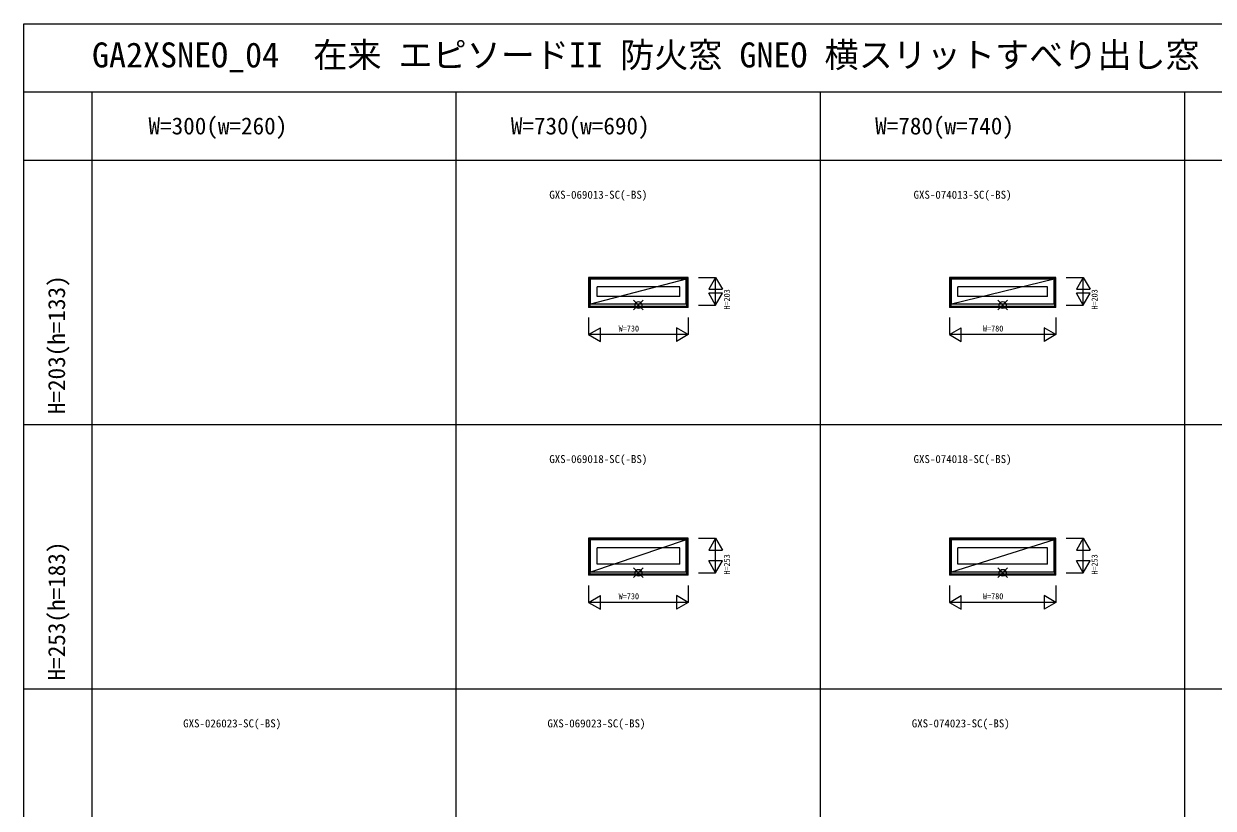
# Model space of a CAD drawing. Units: millimetres, scale not verified. Extents: x -13762 to 13750, y -10000 to 10000.
# Drawn here: x -13750 to -5032, y 4250 to 10000 of the extents above; entities that cross this region are included whole.
import ezdxf
from ezdxf.enums import TextEntityAlignment as Align

# ---------------------------------------------------------------- set-up
doc = ezdxf.new("R2010")
doc.units = ezdxf.units.MM
doc.header["$LTSCALE"] = 50
for name, color, linetype in [('0-0_0', 7, 'Continuous'), ('0-1_YKK_A1', 4, 'Continuous'), ('0-4_YKK_F1', 7, 'Continuous'), ('0-6_YKK_N1', 2, 'Continuous')]:
    doc.layers.add(name, color=color, linetype=linetype)
doc.layers.add('0-5_YKK_IN', color=1, linetype='Continuous', lineweight=18)
doc.styles.add('ＭＳ ゴシック', font='')
doc.styles.get('ＭＳ ゴシック').set_extended_font_data('MS Gothic')

msp = doc.modelspace()

# ---------------------------------------------------------------- linework, layer by layer
at = {"layer": '0-1_YKK_A1'}
for p, q in [((-9601, 8141.25), (-9601, 7921.25)), ((-8889, 8133.75), (-9601, 8133.75)), ((-8894, 8128.75), (-9596, 8128.75)), ((-8894, 7943.75), (-8894, 8128.75)), ((-8889, 7921.25), (-8889, 8141.25)), ((-8880, 7921.25), (-8880, 8141.25)), ((-6956, 8141.25), (-6956, 7921.25)), ((-6194, 8133.75), (-6956, 8133.75)), ((-6199, 8128.75), (-6951, 8128.75)), ((-6199, 7943.75), (-6199, 8128.75)), ((-6194, 7921.25), (-6194, 8141.25)), ((-6185, 7921.25), (-6185, 8141.25)), ((-8942, 8070.75), (-9548, 8070.75)), ((-9548, 8001.75), (-9548, 8070.75)), ((-8942, 8001.75), (-8942, 8070.75)), ((-6247, 8070.75), (-6903, 8070.75)), ((-6903, 8001.75), (-6903, 8070.75)), ((-6247, 8001.75), (-6247, 8070.75)), ((-8894, 7943.75), (-9596, 7943.75)), ((-8942, 8001.75), (-9548, 8001.75)), ((-6199, 7943.75), (-6951, 7943.75)), ((-6247, 8001.75), (-6903, 8001.75)), ((-8880, 7921.25), (-9610, 7921.25)), ((-8889, 7927.25), (-9601, 7927.25)), ((-6185, 7921.25), (-6965, 7921.25)), ((-6194, 7927.25), (-6956, 7927.25)), ((-9601, 6228.75), (-9601, 5958.75)), ((-8889, 6221.25), (-9601, 6221.25)), ((-8894, 6216.25), (-9596, 6216.25)), ((-8894, 5981.25), (-8894, 6216.25)), ((-8889, 5958.75), (-8889, 6228.75)), ((-8880, 5958.75), (-8880, 6228.75)), ((-6956, 6228.75), (-6956, 5958.75)), ((-6194, 6221.25), (-6956, 6221.25)), ((-6199, 6216.25), (-6951, 6216.25)), ((-6199, 5981.25), (-6199, 6216.25)), ((-6194, 5958.75), (-6194, 6228.75)), ((-6185, 5958.75), (-6185, 6228.75)), ((-8942, 6158.25), (-9548, 6158.25)), ((-9548, 6039.25), (-9548, 6158.25)), ((-8942, 6039.25), (-8942, 6158.25)), ((-6247, 6158.25), (-6903, 6158.25)), ((-6903, 6039.25), (-6903, 6158.25)), ((-6247, 6039.25), (-6247, 6158.25)), ((-8942, 6039.25), (-9548, 6039.25)), ((-6247, 6039.25), (-6903, 6039.25)), ((-8880, 5958.75), (-9610, 5958.75)), ((-8889, 5964.75), (-9601, 5964.75)), ((-8894, 5981.25), (-9596, 5981.25)), ((-6185, 5958.75), (-6965, 5958.75)), ((-6194, 5964.75), (-6956, 5964.75)), ((-6199, 5981.25), (-6951, 5981.25))]:
    msp.add_line(p, q, dxfattribs=at)
for points in [[(-8880, 8141.25), (-9610, 8141.25), (-9610, 7921.25)], [(-8894, 8128.75), (-9596, 7943.75), (-9596, 8128.75)], [(-6185, 8141.25), (-6965, 8141.25), (-6965, 7921.25)], [(-6199, 8128.75), (-6951, 7943.75), (-6951, 8128.75)], [(-8880, 6228.75), (-9610, 6228.75), (-9610, 5958.75)], [(-8894, 6216.25), (-9596, 5981.25), (-9596, 6216.25)], [(-6185, 6228.75), (-6965, 6228.75), (-6965, 5958.75)], [(-6199, 6216.25), (-6951, 5981.25), (-6951, 6216.25)]]:
    msp.add_lwpolyline(points, dxfattribs=at)
at = {"layer": '0-4_YKK_F1'}
for p, q in [((-13750, 10000), (13750, 10000)), ((-13750, -10000), (-13750, 10000)), ((-13750, 9500), (13250, 9500)), ((-13250, -1925), (-13250, 9500)), ((-10580, -1925), (-10580, 9500)), ((-7910, -1925), (-7910, 9500)), ((-5240, -1925), (-5240, 9500)), ((-13750, 9000), (7910, 9000)), ((-13750, 7062.5), (7910, 7062.5)), ((-13750, 5125), (7910, 5125))]:
    msp.add_line(p, q, dxfattribs=at)
at = {"layer": '0-5_YKK_IN'}
for p, q in [((-9280.36, 7902.89), (-9209.64, 7973.61)), ((-9280.36, 7973.61), (-9209.64, 7902.89)), ((-6610.36, 7902.89), (-6539.64, 7973.61)), ((-6610.36, 7973.61), (-6539.64, 7902.89)), ((-9280.36, 5940.39), (-9209.64, 6011.11)), ((-9280.36, 6011.11), (-9209.64, 5940.39)), ((-6610.36, 5940.39), (-6539.64, 6011.11)), ((-6610.36, 6011.11), (-6539.64, 5940.39))]:
    msp.add_line(p, q, dxfattribs=at)
for centre in [(-9245, 7938.25), (-6575, 7938.25), (-9245, 5975.75), (-6575, 5975.75)]:
    msp.add_circle(centre, 25, dxfattribs=at)
at = {"layer": '0-6_YKK_N1'}
for p, q in [((-8805, 8141.25), (-8680, 8141.25)), ((-8680, 8141.25), (-8630, 8054.65)), ((-6110, 8141.25), (-5985, 8141.25)), ((-5985, 8141.25), (-5935, 8054.65)), ((-8730, 8054.65), (-8630, 8054.65)), ((-8680, 7938.25), (-8730, 8024.85)), ((-8630, 8024.85), (-8730, 8024.85)), ((-8680, 7938.25), (-8630, 8024.85)), ((-6035, 8054.65), (-5935, 8054.65)), ((-5985, 7938.25), (-6035, 8024.85)), ((-5935, 8024.85), (-6035, 8024.85)), ((-5985, 7938.25), (-5935, 8024.85)), ((-8805, 7938.25), (-8680, 7938.25)), ((-6110, 7938.25), (-5985, 7938.25)), ((-9610, 7846.25), (-9610, 7721.25)), ((-8880, 7846.25), (-8880, 7721.25)), ((-6965, 7846.25), (-6965, 7721.25)), ((-6185, 7846.25), (-6185, 7721.25)), ((-9610, 7721.25), (-9523.4, 7771.25)), ((-9523.4, 7671.25), (-9523.4, 7771.25)), ((-8880, 7721.25), (-8966.6, 7771.25)), ((-8966.6, 7771.25), (-8966.6, 7671.25)), ((-6965, 7721.25), (-6878.4, 7771.25)), ((-6878.4, 7671.25), (-6878.4, 7771.25)), ((-6185, 7721.25), (-6271.6, 7771.25)), ((-6271.6, 7771.25), (-6271.6, 7671.25)), ((-9610, 7721.25), (-9523.4, 7671.25)), ((-8880, 7721.25), (-9610, 7721.25)), ((-8880, 7721.25), (-8966.6, 7671.25)), ((-6965, 7721.25), (-6878.4, 7671.25)), ((-6185, 7721.25), (-6965, 7721.25)), ((-6185, 7721.25), (-6271.6, 7671.25)), ((-8805, 6228.75), (-8680, 6228.75)), ((-8680, 6228.75), (-8630, 6142.15)), ((-6110, 6228.75), (-5985, 6228.75)), ((-5985, 6228.75), (-5935, 6142.15)), ((-8730, 6142.15), (-8630, 6142.15)), ((-6035, 6142.15), (-5935, 6142.15)), ((-8680, 5975.75), (-8730, 6062.35)), ((-8630, 6062.35), (-8730, 6062.35)), ((-8680, 5975.75), (-8630, 6062.35)), ((-5985, 5975.75), (-6035, 6062.35)), ((-5935, 6062.35), (-6035, 6062.35)), ((-5985, 5975.75), (-5935, 6062.35)), ((-8805, 5975.75), (-8680, 5975.75)), ((-6110, 5975.75), (-5985, 5975.75)), ((-9610, 5883.75), (-9610, 5758.75)), ((-8880, 5883.75), (-8880, 5758.75)), ((-6965, 5883.75), (-6965, 5758.75)), ((-6185, 5883.75), (-6185, 5758.75)), ((-9610, 5758.75), (-9523.4, 5808.75)), ((-9610, 5758.75), (-9523.4, 5708.75)), ((-8880, 5758.75), (-9610, 5758.75)), ((-9523.4, 5708.75), (-9523.4, 5808.75)), ((-8880, 5758.75), (-8966.6, 5808.75)), ((-8966.6, 5808.75), (-8966.6, 5708.75)), ((-8880, 5758.75), (-8966.6, 5708.75)), ((-6965, 5758.75), (-6878.4, 5808.75)), ((-6965, 5758.75), (-6878.4, 5708.75)), ((-6185, 5758.75), (-6965, 5758.75)), ((-6878.4, 5708.75), (-6878.4, 5808.75)), ((-6185, 5758.75), (-6271.6, 5808.75)), ((-6271.6, 5808.75), (-6271.6, 5708.75)), ((-6185, 5758.75), (-6271.6, 5708.75))]:
    msp.add_line(p, q, dxfattribs=at)
for points in [[(-8680, 7938.25), (-8680, 8141.25), (-8730, 8054.65)], [(-5985, 7938.25), (-5985, 8141.25), (-6035, 8054.65)], [(-8680, 5975.75), (-8680, 6228.75), (-8730, 6142.15)], [(-5985, 5975.75), (-5985, 6228.75), (-6035, 6142.15)]]:
    msp.add_lwpolyline(points, dxfattribs=at)

# ---------------------------------------------------------------- texts
at = {"layer": '0-0_0', "style": 'ＭＳ ゴシック'}
for s, height, p in [('GA2XSNEO_04\u3000在来 エピソードII 防火窓 GNEO 横スリットすべり出し窓', 183.3, (-13250, 9625)), ('GXS-069013-SC(-BS)', 58.65, (-9898.33, 8700)), ('GXS-074013-SC(-BS)', 58.65, (-7228.33, 8700)), ('GXS-069018-SC(-BS)', 58.65, (-9898.33, 6762.5)), ('GXS-074018-SC(-BS)', 58.65, (-7228.33, 6762.5)), ('GXS-026023-SC(-BS)', 58.65, (-12581.67, 4825)), ('GXS-069023-SC(-BS)', 58.65, (-9911.67, 4825)), ('GXS-074023-SC(-BS)', 58.65, (-7241.67, 4825))]:
    msp.add_text(s, height=height, dxfattribs=at).set_placement(p, align=Align.BOTTOM_LEFT)
at = {"layer": '0-0_0', "color": 3, "style": 'ＭＳ ゴシック'}
for s, p in [('W=300(w=260)', (-12835.83, 9151.63)), ('W=730(w=690)', (-10180, 9151.63)), ('W=780(w=740)', (-7510, 9151.63))]:
    msp.add_text(s, height=124.6, dxfattribs=at).set_placement(p, align=Align.BOTTOM_LEFT)
for s, p in [('H=203(h=133)', (-13410.05, 7138.75)), ('H=253(h=183)', (-13410.05, 5187.08))]:
    msp.add_text(s, height=124.6, rotation=90, dxfattribs=at).set_placement(p, align=Align.BOTTOM_LEFT)
at = {"layer": '0-6_YKK_N1', "style": 'ＭＳ ゴシック'}
for s, p in [('H=203', (-8561.77, 7904.75)), ('H=203', (-5866.77, 7904.75)), ('H=253', (-8561.77, 5962.25)), ('H=253', (-5866.77, 5962.25))]:
    msp.add_text(s, height=43.99, rotation=90, dxfattribs=at).set_placement(p, align=Align.BOTTOM_LEFT)
for s, p in [('W=730', (-9390, 7731.25)), ('W=780', (-6720, 7731.25)), ('W=730', (-9390, 5768.75)), ('W=780', (-6720, 5768.75))]:
    msp.add_text(s, height=43.99, dxfattribs=at).set_placement(p, align=Align.BOTTOM_LEFT)

doc.saveas('drawing.dxf')
